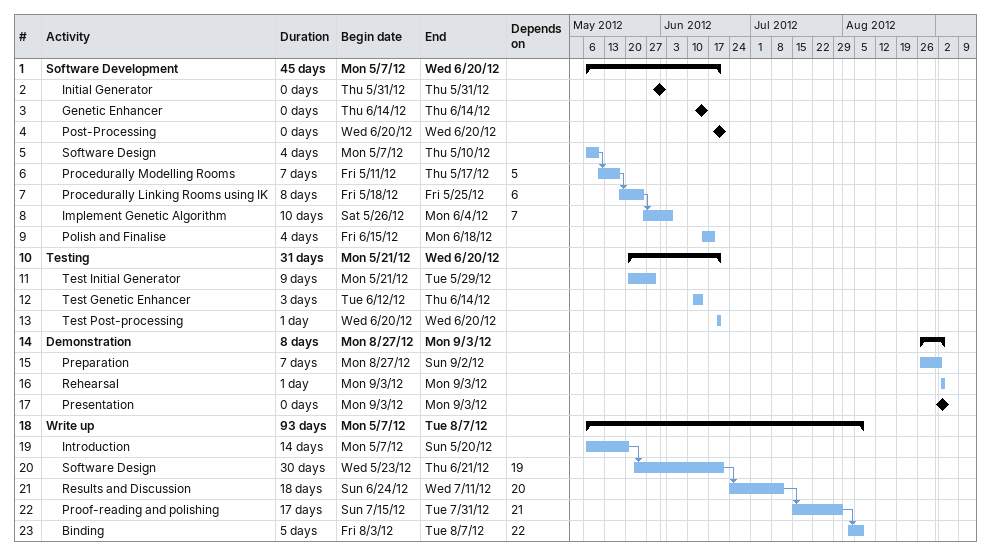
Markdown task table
| ID | Level | Task | Duration | Start | Finish | Predecessors |
|---|---|---|---|---|---|---|
| 1 | 1 | **Software Development** | 45d | 2012-05-07 | 2012-06-20 |  |
| 2 | 2 | Initial Generator | 0d | 2012-05-31 | 2012-05-31 |  |
| 3 | 2 | Genetic Enhancer | 0d | 2012-06-14 | 2012-06-14 |  |
| 4 | 2 | Post-Processing | 0d | 2012-06-20 | 2012-06-20 |  |
| 5 | 2 | Software Design | 4d | 2012-05-07 | 2012-05-10 |  |
| 6 | 2 | Procedurally Modelling Rooms | 7d | 2012-05-11 | 2012-05-17 | 5 |
| 7 | 2 | Procedurally Linking Rooms using IK | 8d | 2012-05-18 | 2012-05-25 | 6 |
| 8 | 2 | Implement Genetic Algorithm | 10d | 2012-05-26 | 2012-06-04 | 7 |
| 9 | 2 | Polish and Finalise | 4d | 2012-06-15 | 2012-06-18 |  |
| 10 | 1 | **Testing** | 31d | 2012-05-21 | 2012-06-20 |  |
| 11 | 2 | Test Initial Generator | 9d | 2012-05-21 | 2012-05-29 |  |
| 12 | 2 | Test Genetic Enhancer | 3d | 2012-06-12 | 2012-06-14 |  |
| 13 | 2 | Test Post-processing | 1d | 2012-06-20 | 2012-06-20 |  |
| 14 | 1 | **Demonstration** | 8d | 2012-08-27 | 2012-09-03 |  |
| 15 | 2 | Preparation | 7d | 2012-08-27 | 2012-09-02 |  |
| 16 | 2 | Rehearsal | 1d | 2012-09-03 | 2012-09-03 |  |
| 17 | 2 | Presentation | 0d | 2012-09-03 | 2012-09-03 |  |
| 18 | 1 | **Write up** | 93d | 2012-05-07 | 2012-08-07 |  |
| 19 | 2 | Introduction | 14d | 2012-05-07 | 2012-05-20 |  |
| 20 | 2 | Software Design | 30d | 2012-05-23 | 2012-06-21 | 19 |
| 21 | 2 | Results and Discussion | 18d | 2012-06-24 | 2012-07-11 | 20 |
| 22 | 2 | Proof-reading and polishing | 17d | 2012-07-15 | 2012-07-31 | 21 |
| 23 | 2 | Binding | 5d | 2012-08-03 | 2012-08-07 | 22 |
